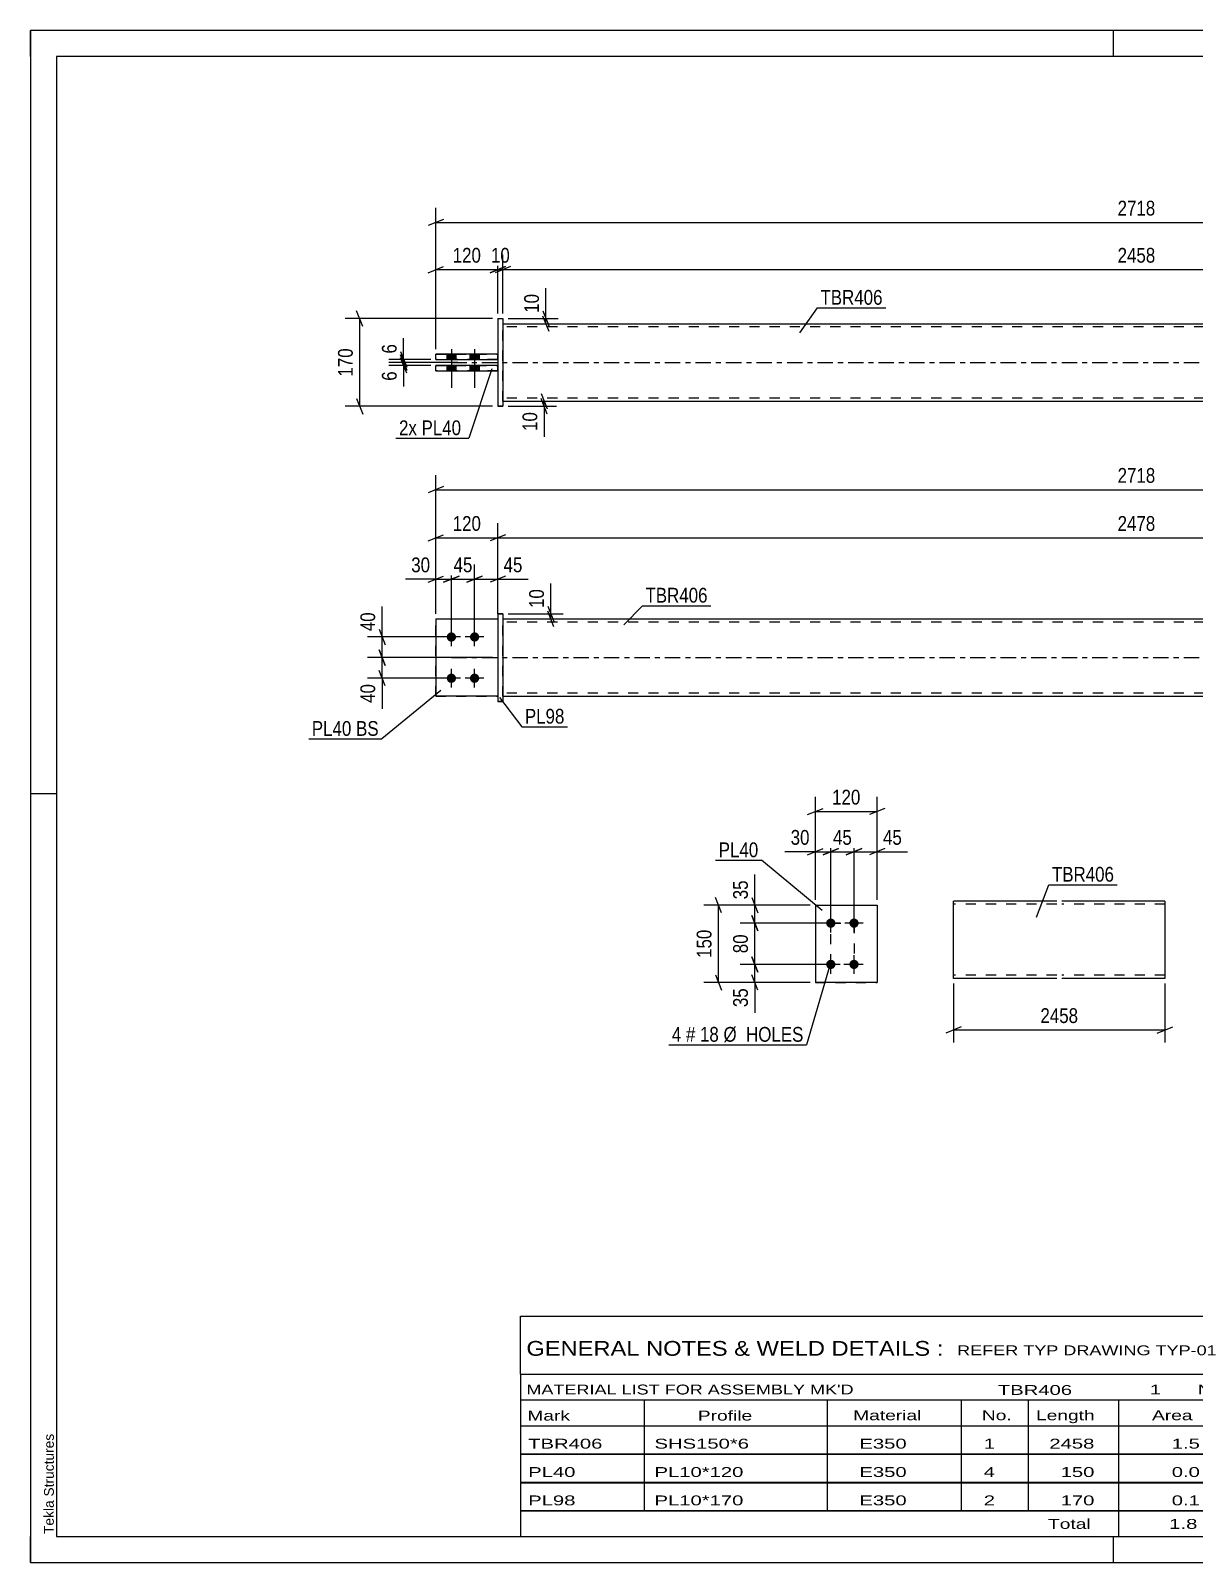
# Model space of a CAD drawing. Header units: millimetres. Extents: x 0 to 420, y 0 to 297.
# Drawn here: x 0 to 225.7, y 0 to 297 of the extents above; entities that cross this region are included whole.
import ezdxf

# ---------------------------------------------------------------- set-up
doc = ezdxf.new("R2010")
doc.units = ezdxf.units.MM
doc.linetypes.add('DXK_LINE_DOT2', pattern=[3.9198, 1.9599, -1.9599])
doc.linetypes.add('DXK_LINE_DOT3', pattern=[5.9187, 2.979, -0.9799, 0.9799, -0.9799])
doc.styles.add('Arial', font='ARIAL.TTF', dxfattribs={"height": 0.2})
doc.styles.add('Arial Narrow', font='ARIALN.TTF', dxfattribs={"height": 0.2})

# ---------------------------------------------------------------- blocks, each defined once
blk = doc.blocks.new('Unknown-580607123-1163')
at = {"color": 5, "linetype": 'Continuous'}
for p, q in [((420, 297), (0, 297)), ((0, 297), (0, 0)), ((0, 292), (0, 297)), ((210, 292), (210, 297)), ((415, 292), (5, 292)), ((5, 292), (5, 5)), ((5, 149), (0, 149)), ((0, 0), (0, 5)), ((5, 5), (415, 5)), ((210, 0), (210, 5)), ((0, 0), (420, 0))]:
    blk.add_line(p, q, dxfattribs=at)
at = {"color": 174, "linetype": 'Continuous', "style": 'Arial'}
blk.add_text('Tekla Structures', height=1.9102, rotation=90, dxfattribs=at).set_placement((4.5, 5.5))
blk = doc.blocks.new('Part-580607123-1762 - 1733')
at = {"color": 2, "linetype": 'Continuous'}
for p, q in [((78.6, 182.93), (90.6, 182.93)), ((78.6, 182.93), (78.6, 167.93)), ((90.6, 167.93), (78.6, 167.93)), ((78.6, 167.93), (78.6, 167.93))]:
    blk.add_line(p, q, dxfattribs=at)
at = {"color": 7, "linetype": 'DXK_LINE_DOT2'}
for p, q in [((78.6, 182.93), (90.6, 182.93)), ((90.6, 182.93), (90.6, 182.93)), ((90.6, 182.93), (90.6, 167.93)), ((78.6, 167.93), (90.6, 167.93)), ((78.6, 167.93), (78.6, 167.93))]:
    blk.add_line(p, q, dxfattribs=at)
blk = doc.blocks.new('Part-580607123-1754 - 1733')
at = {"color": 2, "linetype": 'Continuous'}
for p, q in [((91.6, 182.93), (337.36, 182.93)), ((91.6, 167.93), (337.36, 167.93))]:
    blk.add_line(p, q, dxfattribs=at)
at = {"color": 7, "linetype": 'DXK_LINE_DOT2'}
for p, q in [((91.6, 167.93), (91.6, 182.93)), ((337.36, 182.33), (91.6, 182.33)), ((337.36, 167.93), (337.36, 182.93)), ((337.36, 168.53), (91.6, 168.53))]:
    blk.add_line(p, q, dxfattribs=at)
at = {"color": 7, "linetype": 'DXK_LINE_DOT3'}
blk.add_line((81.6, 175.43), (347.36, 175.43), dxfattribs=at)
blk = doc.blocks.new('Bolt-580607123-1756 - 1733')
at = {"linetype": 'Continuous'}
for points in [[(81.6, 178.53), (81.42, 178.55), (81.24, 178.6), (81.08, 178.7), (80.94, 178.82), (80.83, 178.98), (80.75, 179.15), (80.71, 179.33), (80.71, 179.52), (80.75, 179.7), (80.83, 179.88), (80.94, 180.03), (81.08, 180.15), (81.24, 180.25), (81.42, 180.31), (81.6, 180.33), (81.79, 180.31), (81.97, 180.25), (82.13, 180.15), (82.27, 180.03), (82.38, 179.88), (82.46, 179.7), (82.5, 179.52), (82.5, 179.33), (82.46, 179.15), (82.38, 178.98), (82.27, 178.82), (82.13, 178.7), (81.97, 178.6), (81.79, 178.55)], [(86.1, 178.53), (85.92, 178.55), (85.74, 178.6), (85.58, 178.7), (85.44, 178.82), (85.33, 178.98), (85.25, 179.15), (85.21, 179.33), (85.21, 179.52), (85.25, 179.7), (85.33, 179.88), (85.44, 180.03), (85.58, 180.15), (85.74, 180.25), (85.92, 180.31), (86.1, 180.33), (86.29, 180.31), (86.47, 180.25), (86.63, 180.15), (86.77, 180.03), (86.88, 179.88), (86.96, 179.7), (87, 179.52), (87, 179.33), (86.96, 179.15), (86.88, 178.98), (86.77, 178.82), (86.63, 178.7), (86.47, 178.6), (86.29, 178.55)], [(81.6, 170.53), (81.42, 170.55), (81.24, 170.6), (81.08, 170.7), (80.94, 170.82), (80.83, 170.98), (80.75, 171.15), (80.71, 171.33), (80.71, 171.52), (80.75, 171.7), (80.83, 171.88), (80.94, 172.03), (81.08, 172.15), (81.24, 172.25), (81.42, 172.31), (81.6, 172.33), (81.79, 172.31), (81.97, 172.25), (82.13, 172.15), (82.27, 172.03), (82.38, 171.88), (82.46, 171.7), (82.5, 171.52), (82.5, 171.33), (82.46, 171.15), (82.38, 170.98), (82.27, 170.82), (82.13, 170.7), (81.97, 170.6), (81.79, 170.55)], [(86.1, 170.53), (85.92, 170.55), (85.74, 170.6), (85.58, 170.7), (85.44, 170.82), (85.33, 170.98), (85.25, 171.15), (85.21, 171.33), (85.21, 171.52), (85.25, 171.7), (85.33, 171.88), (85.44, 172.03), (85.58, 172.15), (85.74, 172.25), (85.92, 172.31), (86.1, 172.33), (86.29, 172.31), (86.47, 172.25), (86.63, 172.15), (86.77, 172.03), (86.88, 171.88), (86.96, 171.7), (87, 171.52), (87, 171.33), (86.96, 171.15), (86.88, 170.98), (86.77, 170.82), (86.63, 170.7), (86.47, 170.6), (86.29, 170.55)]]:
    blk.add_hatch(color=1, dxfattribs=at).paths.add_polyline_path(points)
at = {"color": 1, "linetype": 'Continuous'}
for p, q in [((81.6, 177.63), (81.6, 181.23)), ((86.1, 177.63), (86.1, 181.23)), ((83.4, 179.43), (79.8, 179.43)), ((87.9, 179.43), (84.3, 179.43)), ((81.6, 169.63), (81.6, 173.23)), ((86.1, 169.63), (86.1, 173.23)), ((83.4, 171.43), (79.8, 171.43)), ((87.9, 171.43), (84.3, 171.43))]:
    blk.add_line(p, q, dxfattribs=at)
blk = doc.blocks.new('Part-580607123-1767 - 1733')
at = {"color": 7, "linetype": 'DXK_LINE_DOT2'}
for p, q in [((78.6, 182.93), (90.6, 182.93)), ((78.6, 182.93), (90.6, 182.93)), ((78.6, 167.93), (78.6, 182.93)), ((90.6, 182.93), (90.6, 182.93)), ((90.6, 182.93), (90.6, 167.93)), ((78.6, 167.93), (90.6, 167.93)), ((90.6, 167.93), (78.6, 167.93)), ((78.6, 167.93), (78.6, 167.93))]:
    blk.add_line(p, q, dxfattribs=at)
blk = doc.blocks.new('Part-580607123-1772 - 1733')
at = {"color": 2, "linetype": 'Continuous'}
for p, q in [((91.6, 183.93), (90.6, 183.93)), ((90.6, 183.93), (90.6, 166.93)), ((91.6, 183.93), (91.6, 183.93)), ((91.6, 183.93), (91.6, 166.93)), ((90.6, 166.93), (91.6, 166.93))]:
    blk.add_line(p, q, dxfattribs=at)
at = {"color": 7, "linetype": 'DXK_LINE_DOT2'}
for p, q in [((90.6, 183.93), (91.6, 183.93)), ((91.6, 166.93), (90.6, 166.93))]:
    blk.add_line(p, q, dxfattribs=at)
blk = doc.blocks.new('Part-580607123-1446 - 1390')
at = {"color": 2, "linetype": 'Continuous'}
for p, q in [((90.6, 234.26), (78.6, 234.26)), ((78.6, 233.26), (78.6, 234.26)), ((78.6, 233.26), (90.6, 233.26)), ((78.6, 233.26), (78.6, 233.26))]:
    blk.add_line(p, q, dxfattribs=at)
at = {"color": 7, "linetype": 'DXK_LINE_DOT2'}
for p, q in [((78.6, 234.26), (90.6, 234.26)), ((90.6, 233.26), (78.6, 233.26)), ((90.6, 233.26), (90.6, 234.26))]:
    blk.add_line(p, q, dxfattribs=at)
blk = doc.blocks.new('Bolt-580607123-1398 - 1390')
at = {"linetype": 'Continuous'}
for points in [[(80.7, 233.26), (82.5, 233.26), (82.5, 234.26), (80.7, 234.26)], [(80.7, 233.26), (82.5, 233.26), (82.5, 234.26), (80.7, 234.26)], [(80.7, 231.06), (82.5, 231.06), (82.5, 232.06), (80.7, 232.06)], [(80.7, 231.06), (82.5, 231.06), (82.5, 232.06), (80.7, 232.06)], [(85.2, 233.26), (87, 233.26), (87, 234.26), (85.2, 234.26)], [(85.2, 233.26), (87, 233.26), (87, 234.26), (85.2, 234.26)], [(85.2, 231.06), (87, 231.06), (87, 232.06), (85.2, 232.06)], [(85.2, 231.06), (87, 231.06), (87, 232.06), (85.2, 232.06)]]:
    blk.add_hatch(color=1, dxfattribs=at).paths.add_polyline_path(points)
at = {"color": 1, "linetype": 'Continuous'}
for p, q in [((81.6, 235.26), (81.6, 227.76)), ((81.6, 235.26), (81.6, 227.76)), ((86.1, 235.26), (86.1, 227.76)), ((86.1, 235.26), (86.1, 227.76)), ((80.7, 234.26), (80.7, 233.26)), ((80.7, 234.26), (80.7, 233.26)), ((80.7, 232.06), (80.7, 231.06)), ((80.7, 232.06), (80.7, 231.06)), ((82.5, 234.26), (82.5, 233.26)), ((82.5, 234.26), (82.5, 233.26)), ((82.5, 232.06), (82.5, 231.06)), ((82.5, 232.06), (82.5, 231.06)), ((85.2, 234.26), (85.2, 233.26)), ((85.2, 234.26), (85.2, 233.26)), ((85.2, 232.06), (85.2, 231.06)), ((85.2, 232.06), (85.2, 231.06)), ((87, 234.26), (87, 233.26)), ((87, 234.26), (87, 233.26)), ((87, 232.06), (87, 231.06)), ((87, 232.06), (87, 231.06))]:
    blk.add_line(p, q, dxfattribs=at)
blk = doc.blocks.new('Part-580607123-1441 - 1390')
at = {"color": 2, "linetype": 'Continuous'}
for p, q in [((90.6, 232.06), (78.6, 232.06)), ((78.6, 231.06), (78.6, 232.06)), ((78.6, 231.06), (90.6, 231.06)), ((78.6, 231.06), (78.6, 231.06))]:
    blk.add_line(p, q, dxfattribs=at)
at = {"color": 7, "linetype": 'DXK_LINE_DOT2'}
for p, q in [((78.6, 232.06), (90.6, 232.06)), ((90.6, 231.06), (90.6, 232.06)), ((90.6, 231.06), (78.6, 231.06))]:
    blk.add_line(p, q, dxfattribs=at)
blk = doc.blocks.new('Part-580607123-1425 - 1390')
at = {"color": 2, "linetype": 'Continuous'}
for p, q in [((91.6, 240.16), (337.36, 240.16)), ((91.6, 225.16), (337.36, 225.16))]:
    blk.add_line(p, q, dxfattribs=at)
at = {"color": 7, "linetype": 'DXK_LINE_DOT2'}
for p, q in [((91.6, 225.16), (91.6, 240.16)), ((337.36, 239.56), (91.6, 239.56)), ((337.36, 240.16), (337.36, 225.16)), ((337.36, 225.76), (91.6, 225.76))]:
    blk.add_line(p, q, dxfattribs=at)
at = {"color": 7, "linetype": 'DXK_LINE_DOT3'}
blk.add_line((81.6, 232.66), (347.36, 232.66), dxfattribs=at)
blk = doc.blocks.new('Part-580607123-1447 - 1390')
at = {"color": 2, "linetype": 'Continuous'}
for p, q in [((90.6, 241.16), (91.6, 241.16)), ((90.6, 241.16), (90.6, 224.16)), ((91.6, 241.16), (91.6, 241.16)), ((91.6, 241.16), (91.6, 224.16)), ((91.6, 224.16), (90.6, 224.16)), ((90.6, 224.16), (90.6, 224.16))]:
    blk.add_line(p, q, dxfattribs=at)
at = {"color": 7, "linetype": 'DXK_LINE_DOT2'}
for p, q in [((90.6, 241.16), (91.6, 241.16)), ((90.6, 224.16), (91.6, 224.16)), ((90.6, 224.16), (90.6, 224.16))]:
    blk.add_line(p, q, dxfattribs=at)
blk = doc.blocks.new('Part-580607123-2111 - 2104')
at = {"color": 2, "linetype": 'Continuous'}
for p, q in [((152.2, 127.44), (164.2, 127.44)), ((152.2, 127.44), (152.2, 112.44)), ((164.2, 127.44), (164.2, 127.44)), ((164.2, 127.44), (164.2, 112.44)), ((164.2, 112.44), (152.2, 112.44)), ((152.2, 112.44), (152.2, 112.44))]:
    blk.add_line(p, q, dxfattribs=at)
at = {"color": 7, "linetype": 'DXK_LINE_DOT2'}
for p, q in [((152.2, 127.44), (164.2, 127.44)), ((164.2, 127.44), (164.2, 127.44)), ((152.2, 112.44), (164.2, 112.44))]:
    blk.add_line(p, q, dxfattribs=at)
blk = doc.blocks.new('Bolt-580607123-2144 - 2104')
at = {"linetype": 'Continuous'}
for points in [[(155.2, 124.84), (155.38, 124.82), (155.56, 124.76), (155.72, 124.67), (155.86, 124.54), (155.97, 124.39), (156.05, 124.22), (156.09, 124.04), (156.09, 123.85), (156.05, 123.66), (155.97, 123.49), (155.86, 123.34), (155.72, 123.21), (155.56, 123.12), (155.38, 123.06), (155.2, 123.04), (155.01, 123.06), (154.83, 123.12), (154.67, 123.21), (154.53, 123.34), (154.42, 123.49), (154.34, 123.66), (154.3, 123.85), (154.3, 124.04), (154.34, 124.22), (154.42, 124.39), (154.53, 124.54), (154.67, 124.67), (154.83, 124.76), (155.01, 124.82)], [(159.7, 124.84), (159.88, 124.82), (160.06, 124.76), (160.22, 124.67), (160.36, 124.54), (160.47, 124.39), (160.55, 124.22), (160.59, 124.04), (160.59, 123.85), (160.55, 123.66), (160.47, 123.49), (160.36, 123.34), (160.22, 123.21), (160.06, 123.12), (159.88, 123.06), (159.7, 123.04), (159.51, 123.06), (159.33, 123.12), (159.17, 123.21), (159.03, 123.34), (158.92, 123.49), (158.84, 123.66), (158.8, 123.85), (158.8, 124.04), (158.84, 124.22), (158.92, 124.39), (159.03, 124.54), (159.17, 124.67), (159.33, 124.76), (159.51, 124.82)], [(155.2, 116.84), (155.38, 116.82), (155.56, 116.76), (155.72, 116.67), (155.86, 116.54), (155.97, 116.39), (156.05, 116.22), (156.09, 116.04), (156.09, 115.85), (156.05, 115.66), (155.97, 115.49), (155.86, 115.34), (155.72, 115.21), (155.56, 115.12), (155.38, 115.06), (155.2, 115.04), (155.01, 115.06), (154.83, 115.12), (154.67, 115.21), (154.53, 115.34), (154.42, 115.49), (154.34, 115.66), (154.3, 115.85), (154.3, 116.04), (154.34, 116.22), (154.42, 116.39), (154.53, 116.54), (154.67, 116.67), (154.83, 116.76), (155.01, 116.82)], [(159.7, 116.84), (159.88, 116.82), (160.06, 116.76), (160.22, 116.67), (160.36, 116.54), (160.47, 116.39), (160.55, 116.22), (160.59, 116.04), (160.59, 115.85), (160.55, 115.66), (160.47, 115.49), (160.36, 115.34), (160.22, 115.21), (160.06, 115.12), (159.88, 115.06), (159.7, 115.04), (159.51, 115.06), (159.33, 115.12), (159.17, 115.21), (159.03, 115.34), (158.92, 115.49), (158.84, 115.66), (158.8, 115.85), (158.8, 116.04), (158.84, 116.22), (158.92, 116.39), (159.03, 116.54), (159.17, 116.67), (159.33, 116.76), (159.51, 116.82)]]:
    blk.add_hatch(color=1, dxfattribs=at).paths.add_polyline_path(points)
at = {"color": 1, "linetype": 'Continuous'}
for p, q in [((155.2, 122.14), (155.2, 125.74)), ((159.7, 122.14), (159.7, 125.74)), ((157, 123.94), (153.4, 123.94)), ((161.5, 123.94), (157.9, 123.94)), ((157, 115.94), (153.4, 115.94)), ((155.2, 114.14), (155.2, 117.74)), ((161.5, 115.94), (157.9, 115.94)), ((159.7, 114.14), (159.7, 117.74))]:
    blk.add_line(p, q, dxfattribs=at)
blk = doc.blocks.new('Part-580607123-2299 - 2293')
at = {"color": 2, "linetype": 'Continuous'}
for p, q in [((199.01, 128.23), (179.01, 128.23)), ((179.01, 113.33), (179.01, 128.23)), ((220.01, 128.23), (200.01, 128.23)), ((220.01, 128.23), (220.01, 113.23)), ((179.01, 113.23), (179.01, 113.33)), ((199.01, 113.23), (179.01, 113.23)), ((220.01, 113.23), (200.01, 113.23))]:
    blk.add_line(p, q, dxfattribs=at)
at = {"color": 7, "linetype": 'DXK_LINE_DOT2'}
for p, q in [((199.01, 127.63), (179.01, 127.63)), ((220.01, 127.63), (200.01, 127.63)), ((179.01, 113.83), (179.01, 113.88)), ((199.01, 113.83), (179.01, 113.83)), ((220.01, 113.83), (200.01, 113.83)), ((220.01, 113.83), (220.01, 113.88))]:
    blk.add_line(p, q, dxfattribs=at)
blk = doc.blocks.new('Rectangle-580607123-2254 - 2104')
at = {"color": 1, "linetype": 'DXK_LINE_DOT2'}
blk.add_lwpolyline([(155.2, 123.94), (159.7, 123.94), (159.7, 115.94), (155.2, 115.94), (155.2, 123.94)], close=True, dxfattribs=at)
blk = doc.blocks.new('StraightDimension-580607123-1802 - 1733')
at = {"color": 7, "linetype": 'Continuous'}
for p, q in [((78.6, 183.93), (78.6, 193.48)), ((81.6, 180.43), (81.6, 193.48)), ((77.1, 190.03), (80.1, 191.23)), ((78.6, 190.63), (81.6, 190.63)), ((83.1, 191.23), (80.1, 190.03))]:
    blk.add_line(p, q, dxfattribs=at)
at = {"color": 0}
blk.add_wipeout([(78.08, 191.38), (78.08, 195.58), (73.22, 195.58), (73.22, 191.38)], dxfattribs=at)
at = {"color": 7, "linetype": 'Continuous'}
blk.add_line((78.6, 190.63), (72.7, 190.63), dxfattribs=at)
blk.add_line((78.6, 190.63), (72.7, 190.63), dxfattribs=at)
at = {"color": 3, "style": 'Arial Narrow'}
blk.add_text('30', height=2.863, dxfattribs=at).set_placement((73.82, 191.98))
blk = doc.blocks.new('StraightDimension-580607123-1819 - 1733')
at = {"color": 7, "linetype": 'Continuous'}
for p, q in [((81.6, 180.43), (81.6, 193.48)), ((86.1, 180.43), (86.1, 193.48)), ((80.1, 190.03), (83.1, 191.23)), ((81.6, 190.63), (86.1, 190.63)), ((87.6, 191.23), (84.6, 190.03))]:
    blk.add_line(p, q, dxfattribs=at)
at = {"color": 0}
blk.add_wipeout([(86.28, 191.38), (86.28, 195.58), (81.43, 195.58), (81.43, 191.38)], dxfattribs=at)
at = {"color": 3, "style": 'Arial Narrow'}
blk.add_text('45', height=2.863, dxfattribs=at).set_placement((82.03, 191.98))
blk = doc.blocks.new('StraightDimension-580607123-1793 - 1733')
at = {"color": 7, "linetype": 'Continuous'}
for p, q in [((100.3, 185.43), (101.5, 182.43)), ((101.5, 181.43), (100.3, 184.43)), ((92.6, 183.93), (103.3, 183.93)), ((92.6, 182.93), (103.3, 182.93)), ((100.9, 182.93), (100.9, 183.93))]:
    blk.add_line(p, q, dxfattribs=at)
at = {"color": 0}
blk.add_wipeout([(100.15, 189.31), (95.95, 189.31), (95.95, 184.45), (100.15, 184.45)], dxfattribs=at)
at = {"color": 7, "linetype": 'Continuous'}
blk.add_line((100.9, 183.93), (100.9, 189.83), dxfattribs=at)
blk.add_line((100.9, 183.93), (100.9, 189.83), dxfattribs=at)
at = {"color": 3, "style": 'Arial Narrow'}
blk.add_text('10', height=2.863, rotation=90.0002, dxfattribs=at).set_placement((99.55, 185.05))
blk = doc.blocks.new('StraightDimension-580607123-1832 - 1733')
at = {"color": 7, "linetype": 'Continuous'}
for p, q in [((86.1, 180.43), (86.1, 193.48)), ((90.6, 183.93), (90.6, 193.48)), ((84.6, 190.03), (87.6, 191.23)), ((86.1, 190.63), (90.6, 190.63)), ((92.1, 191.23), (89.1, 190.03))]:
    blk.add_line(p, q, dxfattribs=at)
at = {"color": 0}
blk.add_wipeout([(95.99, 191.38), (95.99, 195.58), (91.13, 195.58), (91.13, 191.38)], dxfattribs=at)
at = {"color": 7, "linetype": 'Continuous'}
blk.add_line((90.6, 190.63), (96.51, 190.63), dxfattribs=at)
blk.add_line((90.6, 190.63), (96.51, 190.63), dxfattribs=at)
at = {"color": 3, "style": 'Arial Narrow'}
blk.add_text('45', height=2.863, dxfattribs=at).set_placement((91.73, 191.98))
blk = doc.blocks.new('StraightDimension-580607123-1849 - 1733')
at = {"color": 7, "linetype": 'Continuous'}
for p, q in [((89.6, 175.43), (65.32, 175.43)), ((67.57, 176.93), (68.77, 173.93)), ((68.17, 171.43), (68.17, 175.43)), ((68.77, 169.93), (67.57, 172.93)), ((80.6, 171.43), (65.32, 171.43))]:
    blk.add_line(p, q, dxfattribs=at)
at = {"color": 0}
blk.add_wipeout([(67.42, 170.9), (63.22, 170.9), (63.22, 166.05), (67.42, 166.05)], dxfattribs=at)
at = {"color": 7, "linetype": 'Continuous'}
blk.add_line((68.17, 171.43), (68.17, 165.52), dxfattribs=at)
blk.add_line((68.17, 171.43), (68.17, 165.52), dxfattribs=at)
at = {"color": 3, "style": 'Arial Narrow'}
blk.add_text('40', height=2.863, rotation=90.0002, dxfattribs=at).set_placement((66.82, 166.65))
blk = doc.blocks.new('StraightDimension-580607123-1858 - 1733')
at = {"color": 7, "linetype": 'Continuous'}
for p, q in [((80.6, 179.43), (65.32, 179.43)), ((67.57, 180.93), (68.77, 177.93)), ((68.17, 175.43), (68.17, 179.43)), ((89.6, 175.43), (65.32, 175.43)), ((68.77, 173.93), (67.57, 176.93))]:
    blk.add_line(p, q, dxfattribs=at)
at = {"color": 0}
blk.add_wipeout([(67.42, 184.81), (63.22, 184.81), (63.22, 179.95), (67.42, 179.95)], dxfattribs=at)
at = {"color": 7, "linetype": 'Continuous'}
blk.add_line((68.17, 179.43), (68.17, 185.33), dxfattribs=at)
blk.add_line((68.17, 179.43), (68.17, 185.33), dxfattribs=at)
at = {"color": 3, "style": 'Arial Narrow'}
blk.add_text('40', height=2.863, rotation=90.0002, dxfattribs=at).set_placement((66.82, 180.55))
blk = doc.blocks.new('StraightDimension-580607123-1868 - 1733')
at = {"color": 7, "linetype": 'Continuous'}
for p, q in [((77.1, 198.06), (80.1, 199.26)), ((78.6, 183.93), (78.6, 201.51)), ((92.1, 199.26), (89.1, 198.06)), ((90.6, 183.93), (90.6, 201.51)), ((78.6, 198.66), (90.6, 198.66))]:
    blk.add_line(p, q, dxfattribs=at)
at = {"color": 0}
blk.add_wipeout([(87.95, 199.41), (87.95, 203.61), (81.26, 203.61), (81.26, 199.41)], dxfattribs=at)
at = {"color": 3, "style": 'Arial Narrow'}
blk.add_text('120', height=2.863, dxfattribs=at).set_placement((81.86, 200.01))
blk = doc.blocks.new('StraightDimension-580607123-1887 - 1733')
at = {"color": 7, "linetype": 'Continuous'}
for p, q in [((92.1, 199.26), (89.1, 198.06)), ((90.6, 183.93), (90.6, 201.51)), ((336.86, 198.06), (339.86, 199.26)), ((338.36, 183.93), (338.36, 201.51)), ((90.6, 198.66), (338.36, 198.66))]:
    blk.add_line(p, q, dxfattribs=at)
at = {"color": 0}
blk.add_wipeout([(218.74, 199.41), (218.74, 203.61), (210.22, 203.61), (210.22, 199.41)], dxfattribs=at)
at = {"color": 3, "style": 'Arial Narrow'}
blk.add_text('2478', height=2.863, dxfattribs=at).set_placement((210.82, 200.01))
blk = doc.blocks.new('StraightDimension-580607123-1945 - 1733')
at = {"color": 7, "linetype": 'Continuous'}
for p, q in [((80.1, 208.58), (77.1, 207.38)), ((78.6, 183.93), (78.6, 210.83)), ((78.6, 207.98), (350.36, 207.98)), ((348.86, 207.38), (351.86, 208.58)), ((350.36, 183.93), (350.36, 210.83))]:
    blk.add_line(p, q, dxfattribs=at)
at = {"color": 0}
blk.add_wipeout([(218.74, 208.73), (218.74, 212.93), (210.22, 212.93), (210.22, 208.73)], dxfattribs=at)
at = {"color": 3, "style": 'Arial Narrow'}
blk.add_text('2718', height=2.863, dxfattribs=at).set_placement((210.82, 209.33))
blk = doc.blocks.new('StraightDimension-580607123-1664 - 1390')
at = {"color": 7, "linetype": 'Continuous'}
for p, q in [((78.6, 235.26), (78.6, 253.51)), ((90.6, 242.16), (90.6, 253.51)), ((77.1, 250.06), (80.1, 251.26)), ((78.6, 250.66), (90.6, 250.66)), ((92.1, 251.26), (89.1, 250.06))]:
    blk.add_line(p, q, dxfattribs=at)
at = {"color": 0}
blk.add_wipeout([(87.95, 251.41), (87.95, 255.61), (81.26, 255.61), (81.26, 251.41)], dxfattribs=at)
at = {"color": 3, "style": 'Arial Narrow'}
blk.add_text('120', height=2.863, dxfattribs=at).set_placement((81.86, 252.01))
blk = doc.blocks.new('StraightDimension-580607123-1654 - 1390')
at = {"color": 7, "linetype": 'Continuous'}
for p, q in [((90.6, 242.16), (90.6, 253.51)), ((91.6, 242.16), (91.6, 253.51)), ((89.1, 250.06), (92.1, 251.26)), ((93.1, 251.26), (90.1, 250.06)), ((90.6, 250.66), (91.6, 250.66))]:
    blk.add_line(p, q, dxfattribs=at)
at = {"color": 0}
blk.add_wipeout([(93.53, 251.41), (93.53, 255.61), (88.68, 255.61), (88.68, 251.41)], dxfattribs=at)
at = {"color": 3, "style": 'Arial Narrow'}
blk.add_text('10', height=2.863, dxfattribs=at).set_placement((89.28, 252.01))
blk = doc.blocks.new('StraightDimension-580607123-1488 - 1390')
at = {"color": 7, "linetype": 'Continuous'}
for p, q in [((99.01, 226.66), (100.21, 223.66)), ((92.6, 225.16), (102.01, 225.16)), ((92.6, 224.16), (102.01, 224.16)), ((100.21, 222.66), (99.01, 225.66)), ((99.61, 224.16), (99.61, 225.16))]:
    blk.add_line(p, q, dxfattribs=at)
at = {"color": 0}
blk.add_wipeout([(98.86, 223.64), (94.66, 223.64), (94.66, 218.78), (98.86, 218.78)], dxfattribs=at)
at = {"color": 7, "linetype": 'Continuous'}
blk.add_line((99.61, 224.16), (99.61, 218.26), dxfattribs=at)
blk.add_line((99.61, 224.16), (99.61, 218.26), dxfattribs=at)
at = {"color": 3, "style": 'Arial Narrow'}
blk.add_text('10', height=2.863, rotation=90.0002, dxfattribs=at).set_placement((98.26, 219.38))
blk = doc.blocks.new('StraightDimension-580607123-1498 - 1390')
at = {"color": 7, "linetype": 'Continuous'}
for p, q in [((92.6, 241.16), (102.34, 241.16)), ((99.34, 242.66), (100.54, 239.66)), ((100.54, 238.66), (99.34, 241.66)), ((99.94, 240.16), (99.94, 241.16)), ((92.6, 240.16), (102.34, 240.16))]:
    blk.add_line(p, q, dxfattribs=at)
at = {"color": 0}
blk.add_wipeout([(99.19, 246.54), (94.99, 246.54), (94.99, 241.69), (99.19, 241.69)], dxfattribs=at)
at = {"color": 7, "linetype": 'Continuous'}
blk.add_line((99.94, 241.16), (99.94, 247.07), dxfattribs=at)
blk.add_line((99.94, 241.16), (99.94, 247.07), dxfattribs=at)
at = {"color": 3, "style": 'Arial Narrow'}
blk.add_text('10', height=2.863, rotation=90.0002, dxfattribs=at).set_placement((98.59, 242.29))
blk = doc.blocks.new('StraightDimension-580607123-1583 - 1390')
at = {"color": 7, "linetype": 'Continuous'}
for p, q in [((82.85, 232.66), (69.49, 232.66)), ((77.6, 232.06), (69.49, 232.06)), ((71.74, 234.16), (72.94, 231.16)), ((72.94, 230.56), (71.74, 233.56)), ((72.34, 232.06), (72.34, 232.66))]:
    blk.add_line(p, q, dxfattribs=at)
at = {"color": 0}
blk.add_wipeout([(71.59, 231.54), (67.39, 231.54), (67.39, 228.51), (71.59, 228.51)], dxfattribs=at)
at = {"color": 7, "linetype": 'Continuous'}
blk.add_line((72.34, 232.06), (72.34, 227.98), dxfattribs=at)
blk.add_line((72.34, 232.06), (72.34, 227.98), dxfattribs=at)
at = {"color": 3, "style": 'Arial Narrow'}
blk.add_text('6', height=2.86, rotation=90.0002, dxfattribs=at).set_placement((70.99, 229.11))
blk = doc.blocks.new('StraightDimension-580607123-1595 - 1390')
at = {"color": 7, "linetype": 'Continuous'}
for p, q in [((71.74, 234.76), (72.94, 231.76)), ((77.6, 233.26), (69.49, 233.26)), ((82.85, 232.66), (69.49, 232.66)), ((72.94, 231.16), (71.74, 234.16)), ((72.34, 232.66), (72.34, 233.26))]:
    blk.add_line(p, q, dxfattribs=at)
at = {"color": 0}
blk.add_wipeout([(71.59, 236.82), (67.39, 236.82), (67.39, 233.79), (71.59, 233.79)], dxfattribs=at)
at = {"color": 7, "linetype": 'Continuous'}
blk.add_line((72.34, 233.26), (72.34, 237.34), dxfattribs=at)
blk.add_line((72.34, 233.26), (72.34, 237.34), dxfattribs=at)
at = {"color": 3, "style": 'Arial Narrow'}
blk.add_text('6', height=2.86, rotation=90.0002, dxfattribs=at).set_placement((70.99, 234.39))
blk = doc.blocks.new('StraightDimension-580607123-1624 - 1390')
at = {"color": 7, "linetype": 'Continuous'}
for p, q in [((91.6, 242.16), (91.6, 253.51)), ((337.36, 242.16), (337.36, 253.51)), ((93.1, 251.26), (90.1, 250.06)), ((91.6, 250.66), (337.36, 250.66)), ((335.86, 250.06), (338.86, 251.26))]:
    blk.add_line(p, q, dxfattribs=at)
at = {"color": 0}
blk.add_wipeout([(218.74, 251.41), (218.74, 255.61), (210.22, 255.61), (210.22, 251.41)], dxfattribs=at)
at = {"color": 3, "style": 'Arial Narrow'}
blk.add_text('2458', height=2.863, dxfattribs=at).set_placement((210.82, 252.01))
blk = doc.blocks.new('StraightDimension-580607123-1675 - 1390')
at = {"color": 7, "linetype": 'Continuous'}
for p, q in [((78.6, 235.26), (78.6, 262.65)), ((350.36, 235.26), (350.36, 262.65)), ((80.1, 260.4), (77.1, 259.2)), ((78.6, 259.8), (350.36, 259.8)), ((348.86, 259.2), (351.86, 260.4))]:
    blk.add_line(p, q, dxfattribs=at)
at = {"color": 0}
blk.add_wipeout([(218.74, 260.55), (218.74, 264.75), (210.22, 264.75), (210.22, 260.55)], dxfattribs=at)
at = {"color": 3, "style": 'Arial Narrow'}
blk.add_text('2718', height=2.863, dxfattribs=at).set_placement((210.82, 261.15))
blk = doc.blocks.new('StraightDimension-580607123-1686 - 1390')
at = {"color": 7, "linetype": 'Continuous'}
for p, q in [((89.6, 241.16), (60.98, 241.16)), ((64.43, 239.66), (63.23, 242.66)), ((63.83, 224.16), (63.83, 241.16)), ((89.6, 224.16), (60.98, 224.16)), ((63.23, 225.66), (64.43, 222.66))]:
    blk.add_line(p, q, dxfattribs=at)
at = {"color": 0}
blk.add_wipeout([(63.08, 236.01), (58.88, 236.01), (58.88, 229.32), (63.08, 229.32)], dxfattribs=at)
at = {"color": 3, "style": 'Arial Narrow'}
blk.add_text('170', height=2.863, rotation=90.0002, dxfattribs=at).set_placement((62.48, 229.92))
blk = doc.blocks.new('StraightDimension-580607123-2147 - 2104')
at = {"color": 7, "linetype": 'Continuous'}
for p, q in [((154.2, 115.94), (137.61, 115.94)), ((139.86, 117.44), (141.06, 114.44)), ((140.46, 112.44), (140.46, 115.94)), ((141.06, 110.94), (139.86, 113.94)), ((151.2, 112.44), (137.61, 112.44))]:
    blk.add_line(p, q, dxfattribs=at)
at = {"color": 0}
blk.add_wipeout([(139.71, 111.92), (135.51, 111.92), (135.51, 107.06), (139.71, 107.06)], dxfattribs=at)
at = {"color": 7, "linetype": 'Continuous'}
blk.add_line((140.46, 112.44), (140.46, 106.54), dxfattribs=at)
blk.add_line((140.46, 112.44), (140.46, 106.54), dxfattribs=at)
at = {"color": 3, "style": 'Arial Narrow'}
blk.add_text('35', height=2.863, rotation=90.0002, dxfattribs=at).set_placement((139.11, 107.66))
blk = doc.blocks.new('StraightDimension-580607123-2224 - 2104')
at = {"color": 7, "linetype": 'Continuous'}
for p, q in [((159.7, 124.94), (159.7, 140.64)), ((164.2, 128.44), (164.2, 140.64)), ((158.2, 137.19), (161.2, 138.39)), ((159.7, 137.79), (164.2, 137.79)), ((165.7, 138.39), (162.7, 137.19))]:
    blk.add_line(p, q, dxfattribs=at)
at = {"color": 0}
blk.add_wipeout([(169.58, 138.54), (169.58, 142.74), (164.72, 142.74), (164.72, 138.54)], dxfattribs=at)
at = {"color": 7, "linetype": 'Continuous'}
blk.add_line((164.2, 137.79), (170.1, 137.79), dxfattribs=at)
blk.add_line((164.2, 137.79), (170.1, 137.79), dxfattribs=at)
at = {"color": 3, "style": 'Arial Narrow'}
blk.add_text('45', height=2.863, dxfattribs=at).set_placement((165.32, 139.14))
blk = doc.blocks.new('StraightDimension-580607123-2160 - 2104')
at = {"color": 7, "linetype": 'Continuous'}
for p, q in [((139.86, 125.44), (141.06, 122.44)), ((154.2, 123.94), (137.61, 123.94)), ((140.46, 115.94), (140.46, 123.94)), ((154.2, 115.94), (137.61, 115.94)), ((141.06, 114.44), (139.86, 117.44))]:
    blk.add_line(p, q, dxfattribs=at)
at = {"color": 0}
blk.add_wipeout([(139.71, 122.37), (135.51, 122.37), (135.51, 117.51), (139.71, 117.51)], dxfattribs=at)
at = {"color": 3, "style": 'Arial Narrow'}
blk.add_text('80', height=2.863, rotation=90.0002, dxfattribs=at).set_placement((139.11, 118.11))
blk = doc.blocks.new('StraightDimension-580607123-2170 - 2104')
at = {"color": 7, "linetype": 'Continuous'}
for p, q in [((139.86, 128.94), (141.06, 125.94)), ((151.2, 127.44), (137.61, 127.44)), ((141.06, 122.44), (139.86, 125.44)), ((140.46, 123.94), (140.46, 127.44)), ((154.2, 123.94), (137.61, 123.94))]:
    blk.add_line(p, q, dxfattribs=at)
at = {"color": 0}
blk.add_wipeout([(139.71, 132.82), (135.51, 132.82), (135.51, 127.97), (139.71, 127.97)], dxfattribs=at)
at = {"color": 7, "linetype": 'Continuous'}
blk.add_line((140.46, 127.44), (140.46, 133.35), dxfattribs=at)
blk.add_line((140.46, 127.44), (140.46, 133.35), dxfattribs=at)
at = {"color": 3, "style": 'Arial Narrow'}
blk.add_text('35', height=2.863, rotation=90.0002, dxfattribs=at).set_placement((139.11, 128.57))
blk = doc.blocks.new('StraightDimension-580607123-2184 - 2104')
at = {"color": 7, "linetype": 'Continuous'}
for p, q in [((134, 125.94), (132.8, 128.94)), ((151.2, 127.44), (130.55, 127.44)), ((133.4, 112.44), (133.4, 127.44)), ((132.8, 113.94), (134, 110.94)), ((151.2, 112.44), (130.55, 112.44))]:
    blk.add_line(p, q, dxfattribs=at)
at = {"color": 0}
blk.add_wipeout([(132.65, 123.28), (128.45, 123.28), (128.45, 116.6), (132.65, 116.6)], dxfattribs=at)
at = {"color": 3, "style": 'Arial Narrow'}
blk.add_text('150', height=2.863, rotation=90.0002, dxfattribs=at).set_placement((132.05, 117.2))
blk = doc.blocks.new('StraightDimension-580607123-2201 - 2104')
at = {"color": 7, "linetype": 'Continuous'}
for p, q in [((152.2, 128.44), (152.2, 140.64)), ((155.2, 124.94), (155.2, 140.64)), ((150.7, 137.19), (153.7, 138.39)), ((152.2, 137.79), (155.2, 137.79)), ((156.7, 138.39), (153.7, 137.19))]:
    blk.add_line(p, q, dxfattribs=at)
at = {"color": 0}
blk.add_wipeout([(151.67, 138.54), (151.67, 142.74), (146.81, 142.74), (146.81, 138.54)], dxfattribs=at)
at = {"color": 7, "linetype": 'Continuous'}
blk.add_line((152.2, 137.79), (146.29, 137.79), dxfattribs=at)
blk.add_line((152.2, 137.79), (146.29, 137.79), dxfattribs=at)
at = {"color": 3, "style": 'Arial Narrow'}
blk.add_text('30', height=2.863, dxfattribs=at).set_placement((147.41, 139.14))
blk = doc.blocks.new('StraightDimension-580607123-2214 - 2104')
at = {"color": 7, "linetype": 'Continuous'}
for p, q in [((155.2, 124.94), (155.2, 140.64)), ((159.7, 124.94), (159.7, 140.64)), ((153.7, 137.19), (156.7, 138.39)), ((155.2, 137.79), (159.7, 137.79)), ((161.2, 138.39), (158.2, 137.19))]:
    blk.add_line(p, q, dxfattribs=at)
at = {"color": 0}
blk.add_wipeout([(159.87, 138.54), (159.87, 142.74), (155.02, 142.74), (155.02, 138.54)], dxfattribs=at)
at = {"color": 3, "style": 'Arial Narrow'}
blk.add_text('45', height=2.863, dxfattribs=at).set_placement((155.62, 139.14))
blk = doc.blocks.new('StraightDimension-580607123-2238 - 2104')
at = {"color": 7, "linetype": 'Continuous'}
for p, q in [((150.7, 144.99), (153.7, 146.19)), ((152.2, 128.44), (152.2, 148.44)), ((152.2, 145.59), (164.2, 145.59)), ((165.7, 146.19), (162.7, 144.99)), ((164.2, 128.44), (164.2, 148.44))]:
    blk.add_line(p, q, dxfattribs=at)
at = {"color": 0}
blk.add_wipeout([(161.54, 146.34), (161.54, 150.54), (154.85, 150.54), (154.85, 146.34)], dxfattribs=at)
at = {"color": 3, "style": 'Arial Narrow'}
blk.add_text('120', height=2.863, dxfattribs=at).set_placement((155.45, 146.94))
blk = doc.blocks.new('StraightDimension-580607123-2303 - 2293')
at = {"color": 7, "linetype": 'Continuous'}
for p, q in [((179.01, 112.23), (179.01, 100.83)), ((220.01, 112.23), (220.01, 100.83)), ((180.51, 103.83), (177.51, 102.63)), ((179.01, 103.23), (220.01, 103.23)), ((218.51, 102.63), (221.51, 103.83))]:
    blk.add_line(p, q, dxfattribs=at)
at = {"color": 0}
blk.add_wipeout([(203.77, 103.98), (203.77, 108.18), (195.25, 108.18), (195.25, 103.98)], dxfattribs=at)
at = {"color": 3, "style": 'Arial Narrow'}
blk.add_text('2458', height=2.863, dxfattribs=at).set_placement((195.85, 104.58))
blk = doc.blocks.new('Unknown-580607123-4282')
at = {"color": 7, "linetype": 'Continuous'}
for p, q in [((95, 47.75), (255, 47.75)), ((95, 36.5), (95, 47.75)), ((255, 47.75), (255, 36.5)), ((95, 36.5), (255, 36.5)), ((95, 36.5), (95, 31.5)), ((255, 36.5), (255, 31.5)), ((95, 31.5), (255, 31.5)), ((95, 31.5), (95, 26.5)), ((119, 31.5), (119, 26.5)), ((154.5, 31.5), (154.5, 26.5)), ((180.5, 31.5), (180.5, 26.5)), ((193.5, 31.5), (193.5, 26.5)), ((211, 31.5), (211, 26.5)), ((233, 31.5), (233, 26.5)), ((255, 31.5), (255, 26.5)), ((95, 26.5), (255, 26.5)), ((95, 26.45), (95, 21.05)), ((95, 26.45), (255, 26.45)), ((119, 26.5), (119, 21)), ((154.5, 26.5), (154.5, 21)), ((180.5, 26.5), (180.5, 21)), ((193.5, 26.5), (193.5, 21)), ((211, 26.5), (211, 21)), ((233, 26.5), (233, 21)), ((255, 26.45), (255, 21.05)), ((95, 21.05), (255, 21.05)), ((95, 20.95), (95, 15.55)), ((95, 20.95), (255, 20.95)), ((119, 21), (119, 15.5)), ((154.5, 21), (154.5, 15.5)), ((180.5, 21), (180.5, 15.5)), ((193.5, 21), (193.5, 15.5)), ((211, 21), (211, 15.5)), ((233, 21), (233, 15.5)), ((255, 20.95), (255, 15.55)), ((95, 15.55), (255, 15.55)), ((95, 15.45), (95, 10.05)), ((95, 15.45), (255, 15.45)), ((119, 15.5), (119, 10)), ((154.5, 15.5), (154.5, 10)), ((180.5, 15.5), (180.5, 10)), ((193.5, 15.5), (193.5, 10)), ((211, 15.5), (211, 10)), ((233, 15.5), (233, 10)), ((255, 15.45), (255, 10.05)), ((95, 10.05), (255, 10.05)), ((95, 10), (255, 10)), ((95, 10), (95, 5)), ((211, 10), (211, 5)), ((233, 10), (233, 5)), ((255, 10), (255, 5)), ((95, 5), (255, 5))]:
    blk.add_line(p, q, dxfattribs=at)
at = {"color": 7, "style": 'Arial Narrow'}
for s, height, width, p in [('GENERAL NOTES & WELD DETAILS :', 2.8633, 1.4, (96.15, 40.06)), ('REFER TYP DRAWING TYP-01', 1.9089, 1.6, (179.7, 40.16)), ("MATERIAL LIST FOR ASSEMBLY MK'D", 1.9089, 1.6, (96.15, 32.56)), ('TBR406', 1.909, 1.794707, (187.59, 32.47)), ('1', 1.91, 1.794707, (217.08, 32.56)), ('No. Required', 1.9089, 1.6, (226.41, 32.56)), ('Mark', 1.909, 1.7, (96.34, 27.5)), ('Profile', 1.909, 1.7, (129.41, 27.5)), ('Material', 1.909, 1.7, (159.54, 27.56)), ('No.', 1.909, 1.7, (184.5, 27.56)), ('Length', 1.909, 1.7, (195, 27.56)), ('Area', 1.909, 1.7, (217.5, 27.56)), ('Weight', 1.909, 1.7, (237, 27.56))]:
    blk.add_text(s, height=height, dxfattribs=dict(at, width=width)).set_placement(p)
at = {"color": 7, "linetype": 'Continuous', "style": 'Arial Narrow'}
for s, height, width, p in [('TBR406', 1.909, 1.794707, (96.5, 22.06)), ('SHS150*6', 1.909, 1.794707, (121, 22.06)), ('E350', 1.909, 1.794707, (160.74, 22.06)), ('1', 1.91, 1.794707, (184.86, 22.06)), ('2458', 1.909, 1.794707, (197.58, 22.06)), ('1.5', 1.909, 1.794707, (221.32, 22.06)), ('66.7', 1.909, 1.794707, (240.14, 22.06)), ('PL40', 1.909, 1.794707, (96.5, 16.56)), ('PL10*120', 1.909, 1.794707, (121, 16.56)), ('E350', 1.909, 1.794707, (160.74, 16.56)), ('4', 1.91, 1.794707, (184.86, 16.56)), ('150', 1.909, 1.794707, (199.77, 16.56)), ('0.0', 1.909, 1.794707, (221.32, 16.56)), ('5.7', 1.909, 1.794707, (242.33, 16.56)), ('PL98', 1.909, 1.794707, (96.5, 11.06)), ('PL10*170', 1.909, 1.794707, (121, 11.06)), ('E350', 1.909, 1.794707, (160.74, 11.06)), ('2', 1.91, 1.794707, (184.86, 11.06)), ('170', 1.909, 1.794707, (199.77, 11.06)), ('0.1', 1.909, 1.794707, (221.32, 11.06)), ('4.5', 1.909, 1.794707, (242.33, 11.06)), ('Total', 1.909, 1.7, (197.33, 6.5)), ('1.8', 1.909, 1.794707, (220.83, 6.5)), ('76.9', 1.909, 1.794707, (240.14, 6.5))]:
    blk.add_text(s, height=height, dxfattribs=dict(at, width=width)).set_placement(p)
blk = doc.blocks.new('Mark-580607123-1750 - 1733')
at = {"color": 0}
blk.add_wipeout([(131.31, 186.1), (131.31, 189.1), (119.25, 189.1), (119.25, 186.1)], dxfattribs=at)
blk.add_wipeout([(131.31, 186.1), (131.31, 189.1), (119.25, 189.1), (119.25, 186.1)], dxfattribs=at)
at = {"color": 30, "linetype": 'Continuous'}
for p, q in [((115.04, 181.76), (118.65, 185.5)), ((118.65, 185.5), (131.91, 185.5))]:
    blk.add_line(p, q, dxfattribs=at)
at = {"color": 3, "style": 'Arial Narrow'}
blk.add_text('TBR406', height=2.863, dxfattribs=at).set_placement((119.25, 186.1))
blk = doc.blocks.new('Mark-580607123-1768 - 1733')
at = {"color": 0}
blk.add_wipeout([(103.54, 162.63), (103.54, 165.63), (95.86, 165.63), (95.86, 162.63)], dxfattribs=at)
blk.add_wipeout([(103.54, 162.63), (103.54, 165.63), (95.86, 165.63), (95.86, 162.63)], dxfattribs=at)
at = {"color": 30, "linetype": 'Continuous'}
for p, q in [((90.96, 167.69), (95.26, 162.03)), ((95.26, 162.03), (104.14, 162.03))]:
    blk.add_line(p, q, dxfattribs=at)
at = {"color": 3, "style": 'Arial Narrow'}
blk.add_text('PL98', height=2.863, dxfattribs=at).set_placement((95.86, 162.63))
blk = doc.blocks.new('MarkSet-580607123-2026 - 1733')
at = {"color": 0}
blk.add_wipeout([(62.22, 160.26), (62.22, 163.26), (54.54, 163.26), (54.54, 160.26)], dxfattribs=at)
blk.add_wipeout([(62.22, 160.26), (62.22, 163.26), (54.54, 163.26), (54.54, 160.26)], dxfattribs=at)
blk.add_wipeout([(67.5, 160.26), (67.5, 163.26), (63.12, 163.26), (63.12, 160.26)], dxfattribs=at)
blk.add_wipeout([(67.5, 160.26), (67.5, 163.26), (63.12, 163.26), (63.12, 160.26)], dxfattribs=at)
at = {"color": 30, "linetype": 'Continuous'}
for p in [(79.57, 169.03), (53.94, 159.66)]:
    blk.add_line(p, (68.1, 159.66), dxfattribs=at)
at = {"color": 3, "style": 'Arial Narrow'}
for s, p in [('PL40', (54.54, 160.26)), ('BS', (63.12, 160.26))]:
    blk.add_text(s, height=2.863, dxfattribs=at).set_placement(p)
blk = doc.blocks.new('Mark-580607123-1420 - 1390')
at = {"color": 0}
blk.add_wipeout([(165.25, 243.85), (165.25, 246.85), (153.19, 246.85), (153.19, 243.85)], dxfattribs=at)
blk.add_wipeout([(165.25, 243.85), (165.25, 246.85), (153.19, 246.85), (153.19, 243.85)], dxfattribs=at)
at = {"color": 30, "linetype": 'Continuous'}
for p, q in [((149.22, 238.4), (152.59, 243.25)), ((152.59, 243.25), (165.85, 243.25))]:
    blk.add_line(p, q, dxfattribs=at)
at = {"color": 3, "style": 'Arial Narrow'}
blk.add_text('TBR406', height=2.863, dxfattribs=at).set_placement((153.19, 243.85))
blk = doc.blocks.new('MarkSet-580607123-1718 - 1390')
at = {"color": 30, "linetype": 'Continuous'}
blk.add_line((89.43, 231.44), (85, 217.96), dxfattribs=at)
at = {"color": 0}
blk.add_wipeout([(74.92, 218.56), (74.92, 221.56), (71.45, 221.56), (71.45, 218.56)], dxfattribs=at)
blk.add_wipeout([(74.92, 218.56), (74.92, 221.56), (71.45, 221.56), (71.45, 218.56)], dxfattribs=at)
blk.add_wipeout([(83.5, 218.56), (83.5, 221.56), (75.82, 221.56), (75.82, 218.56)], dxfattribs=at)
blk.add_wipeout([(83.5, 218.56), (83.5, 221.56), (75.82, 221.56), (75.82, 218.56)], dxfattribs=at)
at = {"color": 30, "linetype": 'Continuous'}
blk.add_line((70.85, 217.96), (85, 217.96), dxfattribs=at)
at = {"color": 3, "style": 'Arial Narrow'}
for s, p in [('2x', (71.45, 218.56)), ('PL40', (75.82, 218.56))]:
    blk.add_text(s, height=2.863, dxfattribs=at).set_placement(p)
blk = doc.blocks.new('Mark-580607123-2107 - 2104')
at = {"color": 0}
blk.add_wipeout([(141.14, 136.73), (141.14, 139.73), (133.46, 139.73), (133.46, 136.73)], dxfattribs=at)
blk.add_wipeout([(141.14, 136.73), (141.14, 139.73), (133.46, 139.73), (133.46, 136.73)], dxfattribs=at)
at = {"color": 30, "linetype": 'Continuous'}
for p in [(132.86, 136.13), (153.54, 126.42)]:
    blk.add_line(p, (141.74, 136.13), dxfattribs=at)
at = {"color": 3, "style": 'Arial Narrow'}
blk.add_text('PL40', height=2.863, dxfattribs=at).set_placement((133.46, 136.73))
blk = doc.blocks.new('Mark-580607123-2140 - 2104')
at = {"color": 0}
blk.add_wipeout([(126.2, 100.95), (126.2, 103.95), (124.37, 103.95), (124.37, 100.95)], dxfattribs=at)
blk.add_wipeout([(126.2, 100.95), (126.2, 103.95), (124.37, 103.95), (124.37, 100.95)], dxfattribs=at)
blk.add_wipeout([(128.92, 100.95), (128.92, 103.95), (127.1, 103.95), (127.1, 100.95)], dxfattribs=at)
blk.add_wipeout([(128.92, 100.95), (128.92, 103.95), (127.1, 103.95), (127.1, 100.95)], dxfattribs=at)
at = {"color": 3, "style": 'Arial Narrow'}
blk.add_text('4', height=2.86, dxfattribs=at).set_placement((124.37, 100.95))
at = {"color": 0}
blk.add_wipeout([(133.48, 100.95), (133.48, 103.95), (129.82, 103.95), (129.82, 100.95)], dxfattribs=at)
blk.add_wipeout([(133.48, 100.95), (133.48, 103.95), (129.82, 103.95), (129.82, 100.95)], dxfattribs=at)
at = {"color": 3, "style": 'Arial Narrow'}
blk.add_text('#', height=2.86, dxfattribs=at).set_placement((127.1, 100.95))
at = {"color": 0}
blk.add_wipeout([(149.91, 100.95), (149.91, 103.95), (134.38, 103.95), (134.38, 100.95)], dxfattribs=at)
blk.add_wipeout([(149.91, 100.95), (149.91, 103.95), (134.38, 103.95), (134.38, 100.95)], dxfattribs=at)
at = {"color": 7, "linetype": 'Continuous'}
for p in [(155.06, 115.96), (123.77, 100.35)]:
    blk.add_line(p, (150.51, 100.35), dxfattribs=at)
at = {"color": 3, "style": 'Arial Narrow'}
for s, p in [('18', (129.82, 100.95)), ('Ø  HOLES', (134.38, 100.95))]:
    blk.add_text(s, height=2.863, dxfattribs=at).set_placement(p)
blk = doc.blocks.new('Mark-580607123-2295 - 2293')
at = {"color": 0}
blk.add_wipeout([(210.13, 131.99), (210.13, 134.99), (198.08, 134.99), (198.08, 131.99)], dxfattribs=at)
blk.add_wipeout([(210.13, 131.99), (210.13, 134.99), (198.08, 134.99), (198.08, 131.99)], dxfattribs=at)
at = {"color": 30, "linetype": 'Continuous'}
for p, q in [((195.12, 125.08), (197.48, 131.39)), ((197.48, 131.39), (210.73, 131.39))]:
    blk.add_line(p, q, dxfattribs=at)
at = {"color": 3, "style": 'Arial Narrow'}
blk.add_text('TBR406', height=2.863, dxfattribs=at).set_placement((198.08, 131.99))

msp = doc.modelspace()

# ---------------------------------------------------------------- block references
for name in ['Unknown-580607123-1163', 'Part-580607123-1447 - 1390', 'Part-580607123-1425 - 1390', 'Bolt-580607123-1398 - 1390', 'Part-580607123-1446 - 1390', 'Part-580607123-1441 - 1390', 'Part-580607123-1762 - 1733', 'Part-580607123-1767 - 1733', 'Bolt-580607123-1756 - 1733', 'Part-580607123-1754 - 1733', 'Part-580607123-1772 - 1733', 'Part-580607123-2299 - 2293', 'Part-580607123-2111 - 2104', 'Bolt-580607123-2144 - 2104', 'Rectangle-580607123-2254 - 2104', 'Unknown-580607123-4282']:
    msp.add_blockref(name, (0, 0))

# ---------------------------------------------------------------- next in the draw order: block references
for name in ['StraightDimension-580607123-1664 - 1390', 'StraightDimension-580607123-1488 - 1390', 'StraightDimension-580607123-1802 - 1733', 'StraightDimension-580607123-1793 - 1733', 'StraightDimension-580607123-1849 - 1733', 'StraightDimension-580607123-2224 - 2104', 'Mark-580607123-2295 - 2293', 'StraightDimension-580607123-2147 - 2104', 'StraightDimension-580607123-2303 - 2293']:
    msp.add_blockref(name, (0, 0))

# ---------------------------------------------------------------- next in the draw order: block references
for name in ['StraightDimension-580607123-1654 - 1390', 'StraightDimension-580607123-1583 - 1390', 'StraightDimension-580607123-1819 - 1733', 'MarkSet-580607123-2026 - 1733', 'Mark-580607123-1768 - 1733', 'StraightDimension-580607123-2160 - 2104']:
    msp.add_blockref(name, (0, 0))

# ---------------------------------------------------------------- next in the draw order: block references
for name in ['StraightDimension-580607123-1498 - 1390', 'StraightDimension-580607123-1595 - 1390', 'StraightDimension-580607123-1832 - 1733', 'StraightDimension-580607123-2170 - 2104']:
    msp.add_blockref(name, (0, 0))

# ---------------------------------------------------------------- next in the draw order: block references
for name in ['StraightDimension-580607123-1624 - 1390', 'StraightDimension-580607123-1858 - 1733', 'StraightDimension-580607123-2184 - 2104']:
    msp.add_blockref(name, (0, 0))

# ---------------------------------------------------------------- next in the draw order: block references
for name in ['StraightDimension-580607123-1675 - 1390', 'StraightDimension-580607123-1868 - 1733', 'StraightDimension-580607123-2201 - 2104', 'Mark-580607123-2140 - 2104']:
    msp.add_blockref(name, (0, 0))

# ---------------------------------------------------------------- next in the draw order: block references
for name in ['Mark-580607123-1420 - 1390', 'StraightDimension-580607123-1686 - 1390', 'StraightDimension-580607123-1887 - 1733', 'StraightDimension-580607123-2214 - 2104']:
    msp.add_blockref(name, (0, 0))

# ---------------------------------------------------------------- next in the draw order: block references
for name in ['MarkSet-580607123-1718 - 1390', 'StraightDimension-580607123-1945 - 1733', 'StraightDimension-580607123-2238 - 2104']:
    msp.add_blockref(name, (0, 0))

# ---------------------------------------------------------------- next in the draw order: block references
for name in ['Mark-580607123-1750 - 1733', 'Mark-580607123-2107 - 2104']:
    msp.add_blockref(name, (0, 0))

doc.saveas('drawing.dxf')
